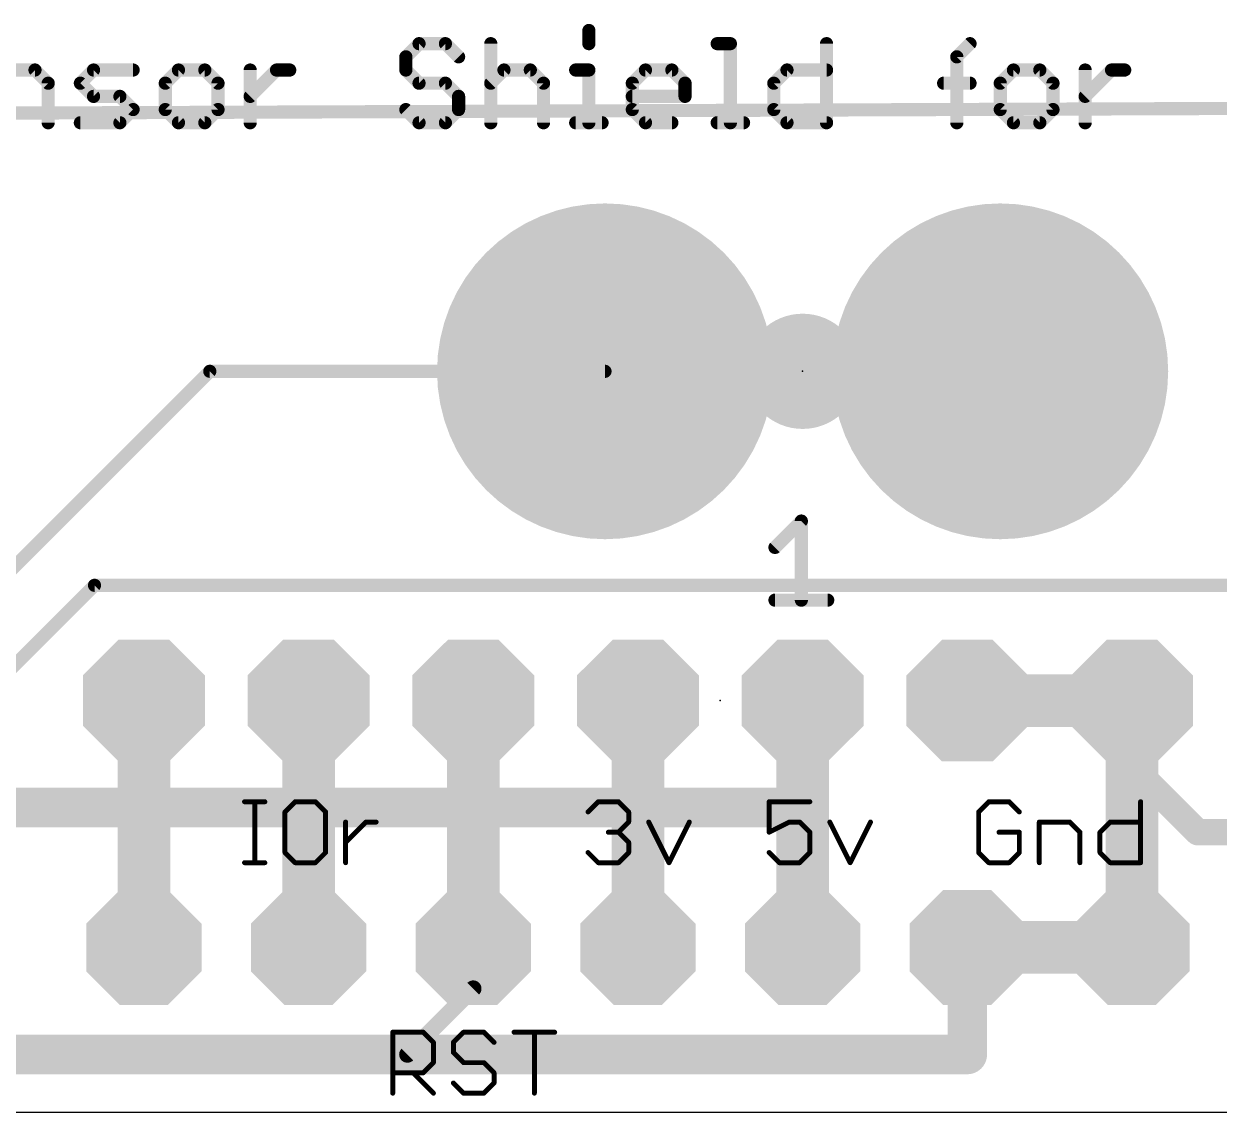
# Model space of a CAD drawing. Extents: x 0 to 68.6, y 0 to 53.3.
# Drawn here: x 26.09 to 44.52, y 0 to 16.79 of the extents above; entities that cross this region are included whole.
import ezdxf

# ---------------------------------------------------------------- set-up
doc = ezdxf.new("R2010")
doc.units = 0
for name, color, linetype in [('1', 12, 'CONTINUOUS'), ('16', 132, 'CONTINUOUS'), ('17', 110, 'CONTINUOUS'), ('20', 53, 'CONTINUOUS'), ('21', 40, 'CONTINUOUS'), ('23', 53, 'CONTINUOUS'), ('29', 253, 'CONTINUOUS')]:
    doc.layers.add(name, color=color, linetype=linetype)

# ---------------------------------------------------------------- blocks, each defined once
blk = doc.blocks.new('ROUNDP')
at = {"const_width": 0.5}
blk.add_lwpolyline([(0, -0.25, 1), (0, 0.25, 1), (0, -0.25)], format="xyb", dxfattribs=at)
blk = doc.blocks.new('OCTAGONP')
at = {"const_width": 0.5}
blk.add_lwpolyline([(-0.25, -0.1036), (-0.25, 0.1036), (-0.1036, 0.25), (0.1036, 0.25), (0.25, 0.1036), (0.25, -0.1036), (0.1036, -0.25), (-0.1036, -0.25), (-0.25, -0.1036), (-0.25, 0.1036)], dxfattribs=at)

msp = doc.modelspace()

# ---------------------------------------------------------------- linework, layer by layer
at = {"layer": '1'}
for points, const_width in [([(13.462, 15.367), (46.863, 15.494)], 0.2032), ([(24.892, 7.366), (28.956, 11.43)], 0.2032), ([(28.956, 11.43), (35.052, 11.43)], 0.2032), ([(35.052, 11.43), (38.1, 11.43)], 0.254), ([(38.1, 11.43), (41.148, 11.43)], 0.254), ([(25.146, 6.096), (27.178, 8.128)], 0.2032), ([(27.178, 8.128), (49.53, 8.128)], 0.2032), ([(27.94, 6.35), (27.94, 2.54)], 0.8128), ([(30.48, 6.35), (30.48, 2.54)], 0.8128), ([(33.02, 6.35), (33.02, 2.54)], 0.8128), ([(35.56, 6.35), (35.56, 2.54)], 0.8128), ([(38.1, 6.35), (38.1, 2.54)], 0.8128), ([(43.18, 6.35), (40.64, 6.35)], 0.8128), ([(43.18, 2.54), (43.18, 6.35)], 0.8128), ([(40.64, 2.54), (43.18, 2.54)], 0.8128), ([(33.02, 1.905), (33.02, 2.54)], 0.254), ([(32.004, 0.889), (33.02, 1.905)], 0.254), ([(19.685, 0.889), (32.004, 0.889)], 0.254)]:
    msp.add_lwpolyline(points, dxfattribs=dict(at, const_width=const_width))
for points, const_width in [([(28.956, 11.4808, 1), (28.956, 11.3792)], 0.1016), ([(28.9919, 11.3941, 1), (28.9201, 11.4659)], 0.1016), ([(35.052, 11.4935, 1), (35.052, 11.3665)], 0.127), ([(35.052, 11.3792, 1), (35.052, 11.4808)], 0.1016), ([(38.1, 11.4935, 1), (38.1, 11.3665)], 0.127), ([(38.1, 11.3665, 1), (38.1, 11.4935)], 0.127), ([(41.148, 11.3665, 1), (41.148, 11.4935)], 0.127), ([(27.178, 8.1788, 1), (27.178, 8.0772)], 0.1016), ([(27.2139, 8.0921, 1), (27.1421, 8.1639)], 0.1016), ([(28.1432, 6.35, 1), (27.7368, 6.35)], 0.4064), ([(30.6832, 6.35, 1), (30.2768, 6.35)], 0.4064), ([(33.2232, 6.35, 1), (32.8168, 6.35)], 0.4064), ([(35.7632, 6.35, 1), (35.3568, 6.35)], 0.4064), ([(38.3032, 6.35, 1), (37.8968, 6.35)], 0.4064), ([(40.64, 6.5532, 1), (40.64, 6.1468)], 0.4064), ([(43.3832, 6.35, 1), (42.9768, 6.35)], 0.4064), ([(43.18, 6.1468, 1), (43.18, 6.5532)], 0.4064), ([(40.64, 2.7432, 1), (40.64, 2.3368)], 0.4064), ([(43.18, 2.3368, 1), (43.18, 2.7432)], 0.4064), ([(27.7368, 2.54, 1), (28.1432, 2.54)], 0.4064), ([(30.2768, 2.54, 1), (30.6832, 2.54)], 0.4064), ([(32.8168, 2.54, 1), (33.2232, 2.54)], 0.4064), ([(33.0835, 2.54, 1), (32.9565, 2.54)], 0.127), ([(35.3568, 2.54, 1), (35.7632, 2.54)], 0.4064), ([(37.8968, 2.54, 1), (38.3032, 2.54)], 0.4064), ([(42.9768, 2.54, 1), (43.3832, 2.54)], 0.4064), ([(33.0649, 1.8601, 1), (32.9751, 1.9499)], 0.127), ([(32.9565, 1.905, 1), (33.0835, 1.905)], 0.127), ([(31.9591, 0.9339, 1), (32.0489, 0.8441)], 0.127), ([(32.004, 0.8255, 1), (32.004, 0.9525)], 0.127)]:
    msp.add_lwpolyline(points, format="xyb", dxfattribs=dict(at, const_width=const_width))
at = {"layer": '16'}
for points, const_width in [([(38.1, 6.35), (38.1, 4.699)], 0.6096), ([(43.18, 6.35), (43.18, 5.334)], 0.4064), ([(43.18, 5.334), (44.196, 4.318)], 0.4064), ([(38.1, 4.699), (17.272, 4.699)], 0.6096), ([(44.196, 4.318), (65.151, 4.318)], 0.4064), ([(40.64, 2.54), (40.64, 0.889)], 0.6096), ([(40.64, 0.889), (19.304, 0.889)], 0.6096)]:
    msp.add_lwpolyline(points, dxfattribs=dict(at, const_width=const_width))
for points, const_width in [([(38.2524, 6.35, 1), (37.9476, 6.35)], 0.3048), ([(43.2816, 6.35, 1), (43.0784, 6.35)], 0.2032), ([(43.2518, 5.4058, 1), (43.1082, 5.2622)], 0.2032), ([(43.0784, 5.334, 1), (43.2816, 5.334)], 0.2032), ([(38.1, 4.5466, 1), (38.1, 4.8514)], 0.3048), ([(37.9476, 4.699, 1), (38.2524, 4.699)], 0.3048), ([(44.196, 4.4196, 1), (44.196, 4.2164)], 0.2032), ([(44.1242, 4.2462, 1), (44.2678, 4.3898)], 0.2032), ([(40.7924, 2.54, 1), (40.4876, 2.54)], 0.3048), ([(40.64, 0.7366, 1), (40.64, 1.0414)], 0.3048), ([(40.4876, 0.889, 1), (40.7924, 0.889)], 0.3048)]:
    msp.add_lwpolyline(points, format="xyb", dxfattribs=dict(at, const_width=const_width))
at = {"layer": '20'}
msp.add_line((0, 0), (66.04, 0), dxfattribs=at)
at = {"layer": '21'}
for points, const_width in [([(34.8032, 16.689), (34.8032, 16.4856)], 0.2032), ([(32.1838, 16.4856), (31.9804, 16.2823)], 0.2032), ([(32.5905, 16.4856), (32.1838, 16.4856)], 0.2032), ([(32.7939, 16.2823), (32.5905, 16.4856)], 0.2032), ([(33.2901, 16.4856), (33.2901, 15.2654)], 0.2032), ([(36.7827, 16.4856), (36.9861, 16.4856)], 0.2032), ([(36.9861, 16.4856), (36.9861, 15.2654)], 0.2032), ([(38.4693, 16.4856), (38.4693, 15.2654)], 0.2032), ([(40.4787, 16.2823), (40.6821, 16.4856)], 0.2032), ([(31.9804, 16.2823), (31.9804, 16.0789)], 0.2032), ([(40.4787, 15.2654), (40.4787, 16.2823)], 0.2032), ([(25.65, 16.0789), (26.2602, 16.0789)], 0.2032), ([(26.2602, 16.0789), (26.4635, 15.8755)], 0.2032), ([(26.9598, 15.8755), (27.1631, 16.0789)], 0.2032), ([(27.1631, 16.0789), (27.7733, 16.0789)], 0.2032), ([(28.4729, 16.0789), (28.2695, 15.8755)], 0.2032), ([(28.8796, 16.0789), (28.4729, 16.0789)], 0.2032), ([(29.083, 15.8755), (28.8796, 16.0789)], 0.2032), ([(29.5792, 15.2654), (29.5792, 16.0789)], 0.2032), ([(29.5792, 15.6721), (29.986, 16.0789)], 0.2032), ([(29.986, 16.0789), (30.1893, 16.0789)], 0.2032), ([(31.9804, 16.0789), (32.1838, 15.8755)], 0.2032), ([(33.2901, 15.8755), (33.4935, 16.0789)], 0.2032), ([(33.4935, 16.0789), (33.9002, 16.0789)], 0.2032), ([(33.9002, 16.0789), (34.1036, 15.8755)], 0.2032), ([(34.5998, 16.0789), (34.8032, 16.0789)], 0.2032), ([(34.8032, 16.0789), (34.8032, 15.2654)], 0.2032), ([(35.473, 15.8755), (35.6763, 16.0789)], 0.2032), ([(35.6763, 16.0789), (36.0831, 16.0789)], 0.2032), ([(36.0831, 16.0789), (36.2865, 15.8755)], 0.2032), ([(37.6559, 15.8755), (37.8592, 16.0789)], 0.2032), ([(37.8592, 16.0789), (38.4693, 16.0789)], 0.2032), ([(41.3518, 16.0789), (41.1485, 15.8755)], 0.2032), ([(41.7586, 16.0789), (41.3518, 16.0789)], 0.2032), ([(41.9619, 15.8755), (41.7586, 16.0789)], 0.2032), ([(42.4582, 15.2654), (42.4582, 16.0789)], 0.2032), ([(42.4582, 15.6721), (42.8649, 16.0789)], 0.2032), ([(42.8649, 16.0789), (43.0683, 16.0789)], 0.2032), ([(26.4635, 15.8755), (26.4635, 15.2654)], 0.2032), ([(27.1631, 15.6721), (26.9598, 15.8755)], 0.2032), ([(28.2695, 15.8755), (28.2695, 15.4688)], 0.2032), ([(29.083, 15.4688), (29.083, 15.8755)], 0.2032), ([(32.1838, 15.8755), (32.5905, 15.8755)], 0.2032), ([(32.5905, 15.8755), (32.7939, 15.6721)], 0.2032), ([(34.1036, 15.8755), (34.1036, 15.2654)], 0.2032), ([(35.473, 15.4688), (35.473, 15.8755)], 0.2032), ([(36.2865, 15.8755), (36.2865, 15.6721)], 0.2032), ([(37.6559, 15.4688), (37.6559, 15.8755)], 0.2032), ([(40.2753, 15.8755), (40.6821, 15.8755)], 0.2032), ([(41.1485, 15.8755), (41.1485, 15.4688)], 0.2032), ([(41.9619, 15.4688), (41.9619, 15.8755)], 0.2032), ([(27.5699, 15.6721), (27.1631, 15.6721)], 0.2032), ([(27.7733, 15.4688), (27.5699, 15.6721)], 0.2032), ([(32.7939, 15.6721), (32.7939, 15.4688)], 0.2032), ([(36.2865, 15.6721), (35.473, 15.6721)], 0.2032), ([(27.5699, 15.2654), (27.7733, 15.4688)], 0.2032), ([(28.2695, 15.4688), (28.4729, 15.2654)], 0.2032), ([(28.8796, 15.2654), (29.083, 15.4688)], 0.2032), ([(32.1838, 15.2654), (31.9804, 15.4688)], 0.2032), ([(32.7939, 15.4688), (32.5905, 15.2654)], 0.2032), ([(35.6763, 15.2654), (35.473, 15.4688)], 0.2032), ([(37.8592, 15.2654), (37.6559, 15.4688)], 0.2032), ([(41.1485, 15.4688), (41.3518, 15.2654)], 0.2032), ([(41.7586, 15.2654), (41.9619, 15.4688)], 0.2032), ([(26.9598, 15.2654), (27.5699, 15.2654)], 0.2032), ([(28.4729, 15.2654), (28.8796, 15.2654)], 0.2032), ([(32.5905, 15.2654), (32.1838, 15.2654)], 0.2032), ([(34.5998, 15.2654), (35.0066, 15.2654)], 0.2032), ([(36.0831, 15.2654), (35.6763, 15.2654)], 0.2032), ([(36.7827, 15.2654), (37.1895, 15.2654)], 0.2032), ([(38.4693, 15.2654), (37.8592, 15.2654)], 0.2032), ([(41.3518, 15.2654), (41.7586, 15.2654)], 0.2032), ([(37.6737, 8.7129), (38.0805, 9.1196)], 0.2032), ([(38.0805, 9.1196), (38.0805, 7.8994)], 0.2032), ([(37.6737, 7.8994), (38.4872, 7.8994)], 0.2032), ([(29.492, 4.7887), (29.8055, 4.7887)], 0.0762), ([(29.6488, 3.8481), (29.6488, 4.7887)], 0.0762), ([(30.2724, 4.7887), (30.1157, 4.6319)], 0.0762), ([(30.586, 4.7887), (30.2724, 4.7887)], 0.0762), ([(30.7427, 4.6319), (30.586, 4.7887)], 0.0762), ([(34.7904, 4.6319), (34.9472, 4.7887)], 0.0762), ([(34.9472, 4.7887), (35.2607, 4.7887)], 0.0762), ([(35.2607, 4.7887), (35.4175, 4.6319)], 0.0762), ([(38.2115, 4.7887), (37.5844, 4.7887)], 0.0762), ([(37.5844, 4.7887), (37.5844, 4.3184)], 0.0762), ([(40.972, 4.7887), (40.8152, 4.6319)], 0.0762), ([(41.2855, 4.7887), (40.972, 4.7887)], 0.0762), ([(41.4423, 4.6319), (41.2855, 4.7887)], 0.0762), ([(43.3133, 4.7887), (43.3133, 3.8481)], 0.0762), ([(30.1157, 4.6319), (30.1157, 4.0049)], 0.0762), ([(30.7427, 4.0049), (30.7427, 4.6319)], 0.0762), ([(35.4175, 4.6319), (35.4175, 4.4752)], 0.0762), ([(40.8152, 4.6319), (40.8152, 4.0049)], 0.0762), ([(31.0512, 3.8481), (31.0512, 4.4752)], 0.0762), ([(31.0512, 4.1616), (31.3647, 4.4752)], 0.0762), ([(31.3647, 4.4752), (31.5215, 4.4752)], 0.0762), ([(35.4175, 4.4752), (35.2607, 4.3184)], 0.0762), ([(35.7259, 4.4752), (36.0395, 3.8481)], 0.0762), ([(36.0395, 3.8481), (36.353, 4.4752)], 0.0762), ([(37.5844, 4.3184), (37.8979, 4.4752)], 0.0762), ([(37.8979, 4.4752), (38.0547, 4.4752)], 0.0762), ([(38.0547, 4.4752), (38.2115, 4.3184)], 0.0762), ([(38.5199, 4.4752), (38.8335, 3.8481)], 0.0762), ([(38.8335, 3.8481), (39.147, 4.4752)], 0.0762), ([(41.7507, 3.8481), (41.7507, 4.4752)], 0.0762), ([(41.7507, 4.4752), (42.221, 4.4752)], 0.0762), ([(42.221, 4.4752), (42.3778, 4.3184)], 0.0762), ([(42.6862, 4.3184), (42.843, 4.4752)], 0.0762), ([(42.843, 4.4752), (43.3133, 4.4752)], 0.0762), ([(35.2607, 4.3184), (35.1039, 4.3184)], 0.0762), ([(35.2607, 4.3184), (35.4175, 4.1616)], 0.0762), ([(38.2115, 4.3184), (38.2115, 4.0049)], 0.0762), ([(41.4423, 4.3184), (41.1287, 4.3184)], 0.0762), ([(41.4423, 4.0049), (41.4423, 4.3184)], 0.0762), ([(42.3778, 4.3184), (42.3778, 3.8481)], 0.0762), ([(42.6862, 4.0049), (42.6862, 4.3184)], 0.0762), ([(35.4175, 4.1616), (35.4175, 4.0049)], 0.0762), ([(29.492, 3.8481), (29.8055, 3.8481)], 0.0762), ([(30.1157, 4.0049), (30.2724, 3.8481)], 0.0762), ([(30.2724, 3.8481), (30.586, 3.8481)], 0.0762), ([(30.586, 3.8481), (30.7427, 4.0049)], 0.0762), ([(34.9472, 3.8481), (34.7904, 4.0049)], 0.0762), ([(35.2607, 3.8481), (34.9472, 3.8481)], 0.0762), ([(35.4175, 4.0049), (35.2607, 3.8481)], 0.0762), ([(37.7412, 3.8481), (37.5844, 4.0049)], 0.0762), ([(38.0547, 3.8481), (37.7412, 3.8481)], 0.0762), ([(38.2115, 4.0049), (38.0547, 3.8481)], 0.0762), ([(40.8152, 4.0049), (40.972, 3.8481)], 0.0762), ([(40.972, 3.8481), (41.2855, 3.8481)], 0.0762), ([(41.2855, 3.8481), (41.4423, 4.0049)], 0.0762), ([(42.843, 3.8481), (42.6862, 4.0049)], 0.0762), ([(43.3133, 3.8481), (42.843, 3.8481)], 0.0762), ([(31.778, 0.2921), (31.778, 1.2327)], 0.0762), ([(31.778, 1.2327), (32.2483, 1.2327)], 0.0762), ([(32.2483, 1.2327), (32.4051, 1.0759)], 0.0762), ([(32.4051, 1.0759), (32.4051, 0.7624)], 0.0762), ([(32.8703, 1.2327), (32.7135, 1.0759)], 0.0762), ([(32.7135, 1.0759), (32.7135, 0.9192)], 0.0762), ([(33.1838, 1.2327), (32.8703, 1.2327)], 0.0762), ([(33.3406, 1.0759), (33.1838, 1.2327)], 0.0762), ([(33.649, 1.2327), (34.2761, 1.2327)], 0.0762), ([(33.9626, 0.2921), (33.9626, 1.2327)], 0.0762), ([(32.7135, 0.9192), (32.8703, 0.7624)], 0.0762), ([(32.4051, 0.7624), (32.2483, 0.6056)], 0.0762), ([(32.8703, 0.7624), (33.1838, 0.7624)], 0.0762), ([(33.1838, 0.7624), (33.3406, 0.6056)], 0.0762), ([(32.2483, 0.6056), (31.778, 0.6056)], 0.0762), ([(32.0915, 0.6056), (32.4051, 0.2921)], 0.0762), ([(33.3406, 0.6056), (33.3406, 0.4489)], 0.0762), ([(32.8703, 0.2921), (32.7135, 0.4489)], 0.0762), ([(33.3406, 0.4489), (33.1838, 0.2921)], 0.0762), ([(33.1838, 0.2921), (32.8703, 0.2921)], 0.0762)]:
    msp.add_lwpolyline(points, dxfattribs=dict(at, const_width=const_width))
for points, const_width in [([(34.854, 16.689, 1), (34.7524, 16.689)], 0.1016), ([(32.1838, 16.5364, 1), (32.1838, 16.4348)], 0.1016), ([(32.2197, 16.4497, 1), (32.1478, 16.5216)], 0.1016), ([(32.6264, 16.5216, 1), (32.5546, 16.4497)], 0.1016), ([(32.5905, 16.4348, 1), (32.5905, 16.5364)], 0.1016), ([(33.3409, 16.4856, 1), (33.2393, 16.4856)], 0.1016), ([(34.7524, 16.4856, 1), (34.854, 16.4856)], 0.1016), ([(36.7827, 16.5364, 1), (36.7827, 16.4348)], 0.1016), ([(37.0369, 16.4856, 1), (36.9353, 16.4856)], 0.1016), ([(36.9861, 16.4348, 1), (36.9861, 16.5364)], 0.1016), ([(38.5201, 16.4856, 1), (38.4185, 16.4856)], 0.1016), ([(40.718, 16.4497, 1), (40.6461, 16.5216)], 0.1016), ([(32.0312, 16.2823, 1), (31.9296, 16.2823)], 0.1016), ([(31.9445, 16.3182, 1), (32.0163, 16.2463)], 0.1016), ([(32.758, 16.2463, 1), (32.8298, 16.3182)], 0.1016), ([(40.5295, 16.2823, 1), (40.4279, 16.2823)], 0.1016), ([(40.4428, 16.3182, 1), (40.5146, 16.2463)], 0.1016), ([(26.2961, 16.1148, 1), (26.2242, 16.043)], 0.1016), ([(26.2602, 16.0281, 1), (26.2602, 16.1297)], 0.1016), ([(27.1631, 16.1297, 1), (27.1631, 16.0281)], 0.1016), ([(27.1991, 16.043, 1), (27.1272, 16.1148)], 0.1016), ([(27.7733, 16.0281, 1), (27.7733, 16.1297)], 0.1016), ([(28.4729, 16.1297, 1), (28.4729, 16.0281)], 0.1016), ([(28.5088, 16.043, 1), (28.4369, 16.1148)], 0.1016), ([(28.9155, 16.1148, 1), (28.8437, 16.043)], 0.1016), ([(28.8796, 16.0281, 1), (28.8796, 16.1297)], 0.1016), ([(29.63, 16.0789, 1), (29.5284, 16.0789)], 0.1016), ([(29.986, 16.1297, 1), (29.986, 16.0281)], 0.1016), ([(30.0219, 16.043, 1), (29.95, 16.1148)], 0.1016), ([(30.1893, 16.0281, 1), (30.1893, 16.1297)], 0.1016), ([(32.0163, 16.1148, 1), (31.9445, 16.043)], 0.1016), ([(31.9296, 16.0789, 1), (32.0312, 16.0789)], 0.1016), ([(33.4935, 16.1297, 1), (33.4935, 16.0281)], 0.1016), ([(33.5294, 16.043, 1), (33.4576, 16.1148)], 0.1016), ([(33.9361, 16.1148, 1), (33.8643, 16.043)], 0.1016), ([(33.9002, 16.0281, 1), (33.9002, 16.1297)], 0.1016), ([(34.5998, 16.1297, 1), (34.5998, 16.0281)], 0.1016), ([(34.854, 16.0789, 1), (34.7524, 16.0789)], 0.1016), ([(34.8032, 16.0281, 1), (34.8032, 16.1297)], 0.1016), ([(35.6763, 16.1297, 1), (35.6763, 16.0281)], 0.1016), ([(35.7123, 16.043, 1), (35.6404, 16.1148)], 0.1016), ([(36.119, 16.1148, 1), (36.0472, 16.043)], 0.1016), ([(36.0831, 16.0281, 1), (36.0831, 16.1297)], 0.1016), ([(37.8592, 16.1297, 1), (37.8592, 16.0281)], 0.1016), ([(37.8951, 16.043, 1), (37.8233, 16.1148)], 0.1016), ([(38.4693, 16.0281, 1), (38.4693, 16.1297)], 0.1016), ([(41.3518, 16.1297, 1), (41.3518, 16.0281)], 0.1016), ([(41.3877, 16.043, 1), (41.3159, 16.1148)], 0.1016), ([(41.7945, 16.1148, 1), (41.7227, 16.043)], 0.1016), ([(41.7586, 16.0281, 1), (41.7586, 16.1297)], 0.1016), ([(42.509, 16.0789, 1), (42.4074, 16.0789)], 0.1016), ([(42.8649, 16.1297, 1), (42.8649, 16.0281)], 0.1016), ([(42.9008, 16.043, 1), (42.829, 16.1148)], 0.1016), ([(43.0683, 16.0281, 1), (43.0683, 16.1297)], 0.1016), ([(26.5143, 15.8755, 1), (26.4127, 15.8755)], 0.1016), ([(26.4276, 15.8396, 1), (26.4995, 15.9114)], 0.1016), ([(26.9957, 15.9114, 1), (26.9238, 15.8396)], 0.1016), ([(26.9238, 15.9114, 1), (26.9957, 15.8396)], 0.1016), ([(28.3203, 15.8755, 1), (28.2187, 15.8755)], 0.1016), ([(28.2336, 15.9114, 1), (28.3054, 15.8396)], 0.1016), ([(29.1338, 15.8755, 1), (29.0322, 15.8755)], 0.1016), ([(29.0471, 15.8396, 1), (29.1189, 15.9114)], 0.1016), ([(32.1838, 15.9263, 1), (32.1838, 15.8247)], 0.1016), ([(32.1478, 15.8396, 1), (32.2197, 15.9114)], 0.1016), ([(32.6264, 15.9114, 1), (32.5546, 15.8396)], 0.1016), ([(32.5905, 15.8247, 1), (32.5905, 15.9263)], 0.1016), ([(33.2542, 15.9114, 1), (33.326, 15.8396)], 0.1016), ([(34.1544, 15.8755, 1), (34.0528, 15.8755)], 0.1016), ([(34.0677, 15.8396, 1), (34.1395, 15.9114)], 0.1016), ([(35.5238, 15.8755, 1), (35.4222, 15.8755)], 0.1016), ([(35.4371, 15.9114, 1), (35.5089, 15.8396)], 0.1016), ([(36.3373, 15.8755, 1), (36.2357, 15.8755)], 0.1016), ([(36.2506, 15.8396, 1), (36.3224, 15.9114)], 0.1016), ([(37.6199, 15.9114, 1), (37.6918, 15.8396)], 0.1016), ([(37.7067, 15.8755, 1), (37.6051, 15.8755)], 0.1016), ([(40.2753, 15.9263, 1), (40.2753, 15.8247)], 0.1016), ([(40.6821, 15.8247, 1), (40.6821, 15.9263)], 0.1016), ([(41.1125, 15.9114, 1), (41.1844, 15.8396)], 0.1016), ([(41.1993, 15.8755, 1), (41.0977, 15.8755)], 0.1016), ([(42.0127, 15.8755, 1), (41.9111, 15.8755)], 0.1016), ([(41.926, 15.8396, 1), (41.9979, 15.9114)], 0.1016), ([(27.1631, 15.7229, 1), (27.1631, 15.6213)], 0.1016), ([(27.1272, 15.6362, 1), (27.1991, 15.7081)], 0.1016), ([(27.6058, 15.7081, 1), (27.534, 15.6362)], 0.1016), ([(27.5699, 15.6213, 1), (27.5699, 15.7229)], 0.1016), ([(29.5433, 15.7081, 1), (29.6151, 15.6362)], 0.1016), ([(32.8447, 15.6721, 1), (32.7431, 15.6721)], 0.1016), ([(32.758, 15.6362, 1), (32.8298, 15.7081)], 0.1016), ([(35.473, 15.7229, 1), (35.473, 15.6213)], 0.1016), ([(36.2357, 15.6721, 1), (36.3373, 15.6721)], 0.1016), ([(36.2865, 15.6213, 1), (36.2865, 15.7229)], 0.1016), ([(42.4223, 15.7081, 1), (42.4941, 15.6362)], 0.1016), ([(27.8092, 15.4329, 1), (27.7373, 15.5047)], 0.1016), ([(27.7373, 15.4329, 1), (27.8092, 15.5047)], 0.1016), ([(28.3054, 15.5047, 1), (28.2336, 15.4329)], 0.1016), ([(28.2187, 15.4688, 1), (28.3203, 15.4688)], 0.1016), ([(29.0322, 15.4688, 1), (29.1338, 15.4688)], 0.1016), ([(29.1189, 15.4329, 1), (29.0471, 15.5047)], 0.1016), ([(32.0163, 15.5047, 1), (31.9445, 15.4329)], 0.1016), ([(32.7431, 15.4688, 1), (32.8447, 15.4688)], 0.1016), ([(32.8298, 15.4329, 1), (32.758, 15.5047)], 0.1016), ([(35.5089, 15.5047, 1), (35.4371, 15.4329)], 0.1016), ([(35.4222, 15.4688, 1), (35.5238, 15.4688)], 0.1016), ([(37.6918, 15.5047, 1), (37.6199, 15.4329)], 0.1016), ([(37.6051, 15.4688, 1), (37.7067, 15.4688)], 0.1016), ([(41.1844, 15.5047, 1), (41.1125, 15.4329)], 0.1016), ([(41.0977, 15.4688, 1), (41.1993, 15.4688)], 0.1016), ([(41.9111, 15.4688, 1), (42.0127, 15.4688)], 0.1016), ([(41.9979, 15.4329, 1), (41.926, 15.5047)], 0.1016), ([(26.4127, 15.2654, 1), (26.5143, 15.2654)], 0.1016), ([(26.9598, 15.3162, 1), (26.9598, 15.2146)], 0.1016), ([(27.534, 15.3013, 1), (27.6058, 15.2295)], 0.1016), ([(27.5699, 15.2146, 1), (27.5699, 15.3162)], 0.1016), ([(28.4729, 15.3162, 1), (28.4729, 15.2146)], 0.1016), ([(28.4369, 15.2295, 1), (28.5088, 15.3013)], 0.1016), ([(28.8437, 15.3013, 1), (28.9155, 15.2295)], 0.1016), ([(28.8796, 15.2146, 1), (28.8796, 15.3162)], 0.1016), ([(29.5284, 15.2654, 1), (29.63, 15.2654)], 0.1016), ([(32.1838, 15.3162, 1), (32.1838, 15.2146)], 0.1016), ([(32.1478, 15.2295, 1), (32.2197, 15.3013)], 0.1016), ([(32.5546, 15.3013, 1), (32.6264, 15.2295)], 0.1016), ([(32.5905, 15.2146, 1), (32.5905, 15.3162)], 0.1016), ([(33.2393, 15.2654, 1), (33.3409, 15.2654)], 0.1016), ([(34.0528, 15.2654, 1), (34.1544, 15.2654)], 0.1016), ([(34.5998, 15.3162, 1), (34.5998, 15.2146)], 0.1016), ([(34.7524, 15.2654, 1), (34.854, 15.2654)], 0.1016), ([(35.0066, 15.2146, 1), (35.0066, 15.3162)], 0.1016), ([(35.6763, 15.3162, 1), (35.6763, 15.2146)], 0.1016), ([(35.6404, 15.2295, 1), (35.7123, 15.3013)], 0.1016), ([(36.0831, 15.2146, 1), (36.0831, 15.3162)], 0.1016), ([(36.7827, 15.3162, 1), (36.7827, 15.2146)], 0.1016), ([(36.9353, 15.2654, 1), (37.0369, 15.2654)], 0.1016), ([(37.1895, 15.2146, 1), (37.1895, 15.3162)], 0.1016), ([(37.8592, 15.3162, 1), (37.8592, 15.2146)], 0.1016), ([(37.8233, 15.2295, 1), (37.8951, 15.3013)], 0.1016), ([(38.4185, 15.2654, 1), (38.5201, 15.2654)], 0.1016), ([(38.4693, 15.2146, 1), (38.4693, 15.3162)], 0.1016), ([(40.4279, 15.2654, 1), (40.5295, 15.2654)], 0.1016), ([(41.3518, 15.3162, 1), (41.3518, 15.2146)], 0.1016), ([(41.3159, 15.2295, 1), (41.3877, 15.3013)], 0.1016), ([(41.7227, 15.3013, 1), (41.7945, 15.2295)], 0.1016), ([(41.7586, 15.2146, 1), (41.7586, 15.3162)], 0.1016), ([(42.4074, 15.2654, 1), (42.509, 15.2654)], 0.1016), ([(38.1313, 9.1196, 1), (38.0297, 9.1196)], 0.1016), ([(38.1164, 9.0837, 1), (38.0446, 9.1556)], 0.1016), ([(37.6378, 8.7488, 1), (37.7097, 8.677)], 0.1016), ([(37.6737, 7.9502, 1), (37.6737, 7.8486)], 0.1016), ([(38.0297, 7.8994, 1), (38.1313, 7.8994)], 0.1016), ([(38.4872, 7.8486, 1), (38.4872, 7.9502)], 0.1016), ([(29.492, 4.8078, 1), (29.492, 4.7697)], 0.0381), ([(29.6678, 4.7887, 1), (29.6297, 4.7887)], 0.0381), ([(29.8055, 4.7697, 1), (29.8055, 4.8078)], 0.0381), ([(30.2724, 4.8078, 1), (30.2724, 4.7697)], 0.0381), ([(30.2859, 4.7752, 1), (30.259, 4.8022)], 0.0381), ([(30.5994, 4.8022, 1), (30.5725, 4.7752)], 0.0381), ([(30.586, 4.7697, 1), (30.586, 4.8078)], 0.0381), ([(34.9472, 4.8078, 1), (34.9472, 4.7697)], 0.0381), ([(34.9606, 4.7752, 1), (34.9337, 4.8022)], 0.0381), ([(35.2742, 4.8022, 1), (35.2472, 4.7752)], 0.0381), ([(35.2607, 4.7697, 1), (35.2607, 4.8078)], 0.0381), ([(37.5844, 4.8078, 1), (37.5844, 4.7697)], 0.0381), ([(37.6035, 4.7887, 1), (37.5654, 4.7887)], 0.0381), ([(38.2115, 4.7697, 1), (38.2115, 4.8078)], 0.0381), ([(40.972, 4.8078, 1), (40.972, 4.7697)], 0.0381), ([(40.9854, 4.7752, 1), (40.9585, 4.8022)], 0.0381), ([(41.299, 4.8022, 1), (41.272, 4.7752)], 0.0381), ([(41.2855, 4.7697, 1), (41.2855, 4.8078)], 0.0381), ([(43.3324, 4.7887, 1), (43.2943, 4.7887)], 0.0381), ([(30.1347, 4.6319, 1), (30.0966, 4.6319)], 0.0381), ([(30.1022, 4.6454, 1), (30.1291, 4.6185)], 0.0381), ([(30.7618, 4.6319, 1), (30.7237, 4.6319)], 0.0381), ([(30.7293, 4.6185, 1), (30.7562, 4.6454)], 0.0381), ([(34.7769, 4.6454, 1), (34.8039, 4.6185)], 0.0381), ([(35.4365, 4.6319, 1), (35.3984, 4.6319)], 0.0381), ([(35.404, 4.6185, 1), (35.4309, 4.6454)], 0.0381), ([(40.8343, 4.6319, 1), (40.7962, 4.6319)], 0.0381), ([(40.8017, 4.6454, 1), (40.8287, 4.6185)], 0.0381), ([(41.4288, 4.6185, 1), (41.4557, 4.6454)], 0.0381), ([(31.0702, 4.4752, 1), (31.0321, 4.4752)], 0.0381), ([(31.3647, 4.4942, 1), (31.3647, 4.4561)], 0.0381), ([(31.3782, 4.4617, 1), (31.3513, 4.4886)], 0.0381), ([(31.5215, 4.4561, 1), (31.5215, 4.4942)], 0.0381), ([(35.3984, 4.4752, 1), (35.4365, 4.4752)], 0.0381), ([(35.4309, 4.4617, 1), (35.404, 4.4886)], 0.0381), ([(35.743, 4.4837, 1), (35.7089, 4.4666)], 0.0381), ([(36.37, 4.4666, 1), (36.3359, 4.4837)], 0.0381), ([(37.8979, 4.4942, 1), (37.8979, 4.4561)], 0.0381), ([(37.9065, 4.4581, 1), (37.8894, 4.4922)], 0.0381), ([(38.0682, 4.4886, 1), (38.0412, 4.4617)], 0.0381), ([(38.0547, 4.4561, 1), (38.0547, 4.4942)], 0.0381), ([(38.537, 4.4837, 1), (38.5029, 4.4666)], 0.0381), ([(39.164, 4.4666, 1), (39.1299, 4.4837)], 0.0381), ([(41.7698, 4.4752, 1), (41.7317, 4.4752)], 0.0381), ([(41.7507, 4.4942, 1), (41.7507, 4.4561)], 0.0381), ([(42.2345, 4.4886, 1), (42.2075, 4.4617)], 0.0381), ([(42.221, 4.4561, 1), (42.221, 4.4942)], 0.0381), ([(42.843, 4.4942, 1), (42.843, 4.4561)], 0.0381), ([(42.8565, 4.4617, 1), (42.8295, 4.4886)], 0.0381), ([(43.3133, 4.4561, 1), (43.3133, 4.4942)], 0.0381), ([(35.1039, 4.3375, 1), (35.1039, 4.2994)], 0.0381), ([(35.2742, 4.3319, 1), (35.2472, 4.3049)], 0.0381), ([(35.2472, 4.3319, 1), (35.2742, 4.3049)], 0.0381), ([(35.2607, 4.2994, 1), (35.2607, 4.3375)], 0.0381), ([(37.5759, 4.3354, 1), (37.5929, 4.3014)], 0.0381), ([(37.5654, 4.3184, 1), (37.6035, 4.3184)], 0.0381), ([(38.2305, 4.3184, 1), (38.1924, 4.3184)], 0.0381), ([(38.198, 4.3049, 1), (38.2249, 4.3319)], 0.0381), ([(41.1287, 4.3375, 1), (41.1287, 4.2994)], 0.0381), ([(41.4613, 4.3184, 1), (41.4232, 4.3184)], 0.0381), ([(41.4423, 4.2994, 1), (41.4423, 4.3375)], 0.0381), ([(42.3968, 4.3184, 1), (42.3587, 4.3184)], 0.0381), ([(42.3643, 4.3049, 1), (42.3913, 4.3319)], 0.0381), ([(42.6728, 4.3319, 1), (42.6997, 4.3049)], 0.0381), ([(42.7053, 4.3184, 1), (42.6672, 4.3184)], 0.0381), ([(31.0377, 4.1751, 1), (31.0647, 4.1482)], 0.0381), ([(35.4365, 4.1616, 1), (35.3984, 4.1616)], 0.0381), ([(35.404, 4.1482, 1), (35.4309, 4.1751)], 0.0381), ([(29.492, 3.8672, 1), (29.492, 3.8291)], 0.0381), ([(29.8055, 3.8291, 1), (29.8055, 3.8672)], 0.0381), ([(30.0966, 4.0049, 1), (30.1347, 4.0049)], 0.0381), ([(30.1291, 4.0183, 1), (30.1022, 3.9914)], 0.0381), ([(30.2724, 3.8672, 1), (30.2724, 3.8291)], 0.0381), ([(30.259, 3.8346, 1), (30.2859, 3.8616)], 0.0381), ([(30.5725, 3.8616, 1), (30.5994, 3.8346)], 0.0381), ([(30.586, 3.8291, 1), (30.586, 3.8672)], 0.0381), ([(30.7237, 4.0049, 1), (30.7618, 4.0049)], 0.0381), ([(30.7562, 3.9914, 1), (30.7293, 4.0183)], 0.0381), ([(34.8039, 4.0183, 1), (34.7769, 3.9914)], 0.0381), ([(34.9472, 3.8672, 1), (34.9472, 3.8291)], 0.0381), ([(34.9337, 3.8346, 1), (34.9606, 3.8616)], 0.0381), ([(35.2472, 3.8616, 1), (35.2742, 3.8346)], 0.0381), ([(35.2607, 3.8291, 1), (35.2607, 3.8672)], 0.0381), ([(35.3984, 4.0049, 1), (35.4365, 4.0049)], 0.0381), ([(35.4309, 3.9914, 1), (35.404, 4.0183)], 0.0381), ([(36.0224, 3.8566, 1), (36.0565, 3.8396)], 0.0381), ([(36.0224, 3.8396, 1), (36.0565, 3.8566)], 0.0381), ([(37.5979, 4.0183, 1), (37.5709, 3.9914)], 0.0381), ([(37.7412, 3.8672, 1), (37.7412, 3.8291)], 0.0381), ([(37.7277, 3.8346, 1), (37.7546, 3.8616)], 0.0381), ([(38.0412, 3.8616, 1), (38.0682, 3.8346)], 0.0381), ([(38.0547, 3.8291, 1), (38.0547, 3.8672)], 0.0381), ([(38.1924, 4.0049, 1), (38.2305, 4.0049)], 0.0381), ([(38.2249, 3.9914, 1), (38.198, 4.0183)], 0.0381), ([(38.8164, 3.8566, 1), (38.8505, 3.8396)], 0.0381), ([(38.8164, 3.8396, 1), (38.8505, 3.8566)], 0.0381), ([(40.8287, 4.0183, 1), (40.8017, 3.9914)], 0.0381), ([(40.7962, 4.0049, 1), (40.8343, 4.0049)], 0.0381), ([(40.972, 3.8672, 1), (40.972, 3.8291)], 0.0381), ([(40.9585, 3.8346, 1), (40.9854, 3.8616)], 0.0381), ([(41.272, 3.8616, 1), (41.299, 3.8346)], 0.0381), ([(41.2855, 3.8291, 1), (41.2855, 3.8672)], 0.0381), ([(41.4232, 4.0049, 1), (41.4613, 4.0049)], 0.0381), ([(41.4557, 3.9914, 1), (41.4288, 4.0183)], 0.0381), ([(42.6997, 4.0183, 1), (42.6728, 3.9914)], 0.0381), ([(42.6672, 4.0049, 1), (42.7053, 4.0049)], 0.0381), ([(42.843, 3.8672, 1), (42.843, 3.8291)], 0.0381), ([(42.8295, 3.8346, 1), (42.8565, 3.8616)], 0.0381), ([(43.3133, 3.8291, 1), (43.3133, 3.8672)], 0.0381), ([(29.6297, 3.8481, 1), (29.6678, 3.8481)], 0.0381), ([(31.0321, 3.8481, 1), (31.0702, 3.8481)], 0.0381), ([(41.7317, 3.8481, 1), (41.7698, 3.8481)], 0.0381), ([(42.3587, 3.8481, 1), (42.3968, 3.8481)], 0.0381), ([(43.2943, 3.8481, 1), (43.3324, 3.8481)], 0.0381), ([(31.778, 1.2518, 1), (31.778, 1.2137)], 0.0381), ([(31.7971, 1.2327, 1), (31.759, 1.2327)], 0.0381), ([(32.2618, 1.2462, 1), (32.2348, 1.2192)], 0.0381), ([(32.2483, 1.2137, 1), (32.2483, 1.2518)], 0.0381), ([(32.4241, 1.0759, 1), (32.386, 1.0759)], 0.0381), ([(32.3916, 1.0625, 1), (32.4185, 1.0894)], 0.0381), ([(32.7326, 1.0759, 1), (32.6945, 1.0759)], 0.0381), ([(32.7, 1.0894, 1), (32.727, 1.0625)], 0.0381), ([(32.8703, 1.2518, 1), (32.8703, 1.2137)], 0.0381), ([(32.8838, 1.2192, 1), (32.8568, 1.2462)], 0.0381), ([(33.1973, 1.2462, 1), (33.1703, 1.2192)], 0.0381), ([(33.1838, 1.2137, 1), (33.1838, 1.2518)], 0.0381), ([(33.3271, 1.0625, 1), (33.3541, 1.0894)], 0.0381), ([(33.649, 1.2518, 1), (33.649, 1.2137)], 0.0381), ([(33.9816, 1.2327, 1), (33.9435, 1.2327)], 0.0381), ([(34.2761, 1.2137, 1), (34.2761, 1.2518)], 0.0381), ([(32.727, 0.9326, 1), (32.7, 0.9057)], 0.0381), ([(32.6945, 0.9192, 1), (32.7326, 0.9192)], 0.0381), ([(32.386, 0.7624, 1), (32.4241, 0.7624)], 0.0381), ([(32.4185, 0.7489, 1), (32.3916, 0.7759)], 0.0381), ([(32.8703, 0.7815, 1), (32.8703, 0.7434)], 0.0381), ([(32.8568, 0.7489, 1), (32.8838, 0.7759)], 0.0381), ([(33.1973, 0.7759, 1), (33.1703, 0.7489)], 0.0381), ([(33.1838, 0.7434, 1), (33.1838, 0.7815)], 0.0381), ([(31.778, 0.6247, 1), (31.778, 0.5866)], 0.0381), ([(32.105, 0.6191, 1), (32.0781, 0.5922)], 0.0381), ([(32.2348, 0.6191, 1), (32.2618, 0.5922)], 0.0381), ([(32.2483, 0.5866, 1), (32.2483, 0.6247)], 0.0381), ([(33.3596, 0.6056, 1), (33.3215, 0.6056)], 0.0381), ([(33.3271, 0.5922, 1), (33.3541, 0.6191)], 0.0381), ([(32.727, 0.4623, 1), (32.7, 0.4354)], 0.0381), ([(33.3215, 0.4489, 1), (33.3596, 0.4489)], 0.0381), ([(33.3541, 0.4354, 1), (33.3271, 0.4623)], 0.0381), ([(31.759, 0.2921, 1), (31.7971, 0.2921)], 0.0381), ([(32.3916, 0.2786, 1), (32.4185, 0.3056)], 0.0381), ([(32.8703, 0.3112, 1), (32.8703, 0.2731)], 0.0381), ([(32.8568, 0.2786, 1), (32.8838, 0.3056)], 0.0381), ([(33.1703, 0.3056, 1), (33.1973, 0.2786)], 0.0381), ([(33.1838, 0.2731, 1), (33.1838, 0.3112)], 0.0381), ([(33.9435, 0.2921, 1), (33.9816, 0.2921)], 0.0381)]:
    msp.add_lwpolyline(points, format="xyb", dxfattribs=dict(at, const_width=const_width))
at = {"layer": '23'}
for p in [(38.1, 11.43), (38.1, 11.43), (36.83, 6.35)]:
    msp.add_point(p, dxfattribs=at)

# ---------------------------------------------------------------- block references
at = {"layer": '17'}
for name, p, xscale, yscale, rotation in [('ROUNDP', (35.052, 11.43), 5.08, 5.08, 90), ('ROUNDP', (35.052, 11.43), 5.08, 5.08, 90), ('ROUNDP', (41.148, 11.43), 5.08, 5.08, 90), ('ROUNDP', (41.148, 11.43), 5.08, 5.08, 90), ('ROUNDP', (38.1, 11.43), 1.6764, 1.6764, 180), ('ROUNDP', (38.1, 11.43), 1.6764, 1.6764, 180), ('OCTAGONP', (27.94, 6.35), 1.778, 1.778, 270), ('OCTAGONP', (27.94, 6.35), 1.778, 1.778, 270), ('OCTAGONP', (30.48, 6.35), 1.778, 1.778, 270), ('OCTAGONP', (30.48, 6.35), 1.778, 1.778, 270), ('OCTAGONP', (33.02, 6.35), 1.778, 1.778, 270), ('OCTAGONP', (33.02, 6.35), 1.778, 1.778, 270), ('OCTAGONP', (35.56, 6.35), 1.778, 1.778, 270), ('OCTAGONP', (35.56, 6.35), 1.778, 1.778, 270), ('OCTAGONP', (38.1, 6.35), 1.778, 1.778, 270), ('OCTAGONP', (38.1, 6.35), 1.778, 1.778, 270), ('OCTAGONP', (40.64, 6.35), 1.778, 1.778, 270), ('OCTAGONP', (40.64, 6.35), 1.778, 1.778, 270), ('OCTAGONP', (43.18, 6.35), 1.778, 1.778, 270), ('OCTAGONP', (43.18, 6.35), 1.778, 1.778, 270)]:
    msp.add_blockref(name, p, dxfattribs=dict(at, xscale=xscale, yscale=yscale, rotation=rotation))
at = {"layer": '17', "xscale": 1.6764, "yscale": 1.6764}
for p in [(27.94, 2.54), (27.94, 2.54), (30.48, 2.54), (30.48, 2.54), (33.02, 2.54), (33.02, 2.54), (35.56, 2.54), (35.56, 2.54), (38.1, 2.54), (38.1, 2.54), (40.64, 2.54), (40.64, 2.54), (43.18, 2.54), (43.18, 2.54)]:
    msp.add_blockref('OCTAGONP', p, dxfattribs=at)
at = {"layer": '29'}
for name, p, xscale, yscale, rotation in [('ROUNDP', (35.052, 11.43), 5.1816, 5.1816, 90), ('ROUNDP', (41.148, 11.43), 5.1816, 5.1816, 90), ('ROUNDP', (38.1, 11.43), 1.778, 1.778, 180), ('OCTAGONP', (27.94, 6.35), 1.8796, 1.8796, 270), ('OCTAGONP', (30.48, 6.35), 1.8796, 1.8796, 270), ('OCTAGONP', (33.02, 6.35), 1.8796, 1.8796, 270), ('OCTAGONP', (35.56, 6.35), 1.8796, 1.8796, 270), ('OCTAGONP', (38.1, 6.35), 1.8796, 1.8796, 270), ('OCTAGONP', (40.64, 6.35), 1.8796, 1.8796, 270), ('OCTAGONP', (43.18, 6.35), 1.8796, 1.8796, 270)]:
    msp.add_blockref(name, p, dxfattribs=dict(at, xscale=xscale, yscale=yscale, rotation=rotation))
at = {"layer": '29', "xscale": 1.778, "yscale": 1.778}
for p in [(27.94, 2.54), (30.48, 2.54), (33.02, 2.54), (35.56, 2.54), (38.1, 2.54), (40.64, 2.54), (43.18, 2.54)]:
    msp.add_blockref('OCTAGONP', p, dxfattribs=at)

doc.saveas('drawing.dxf')
